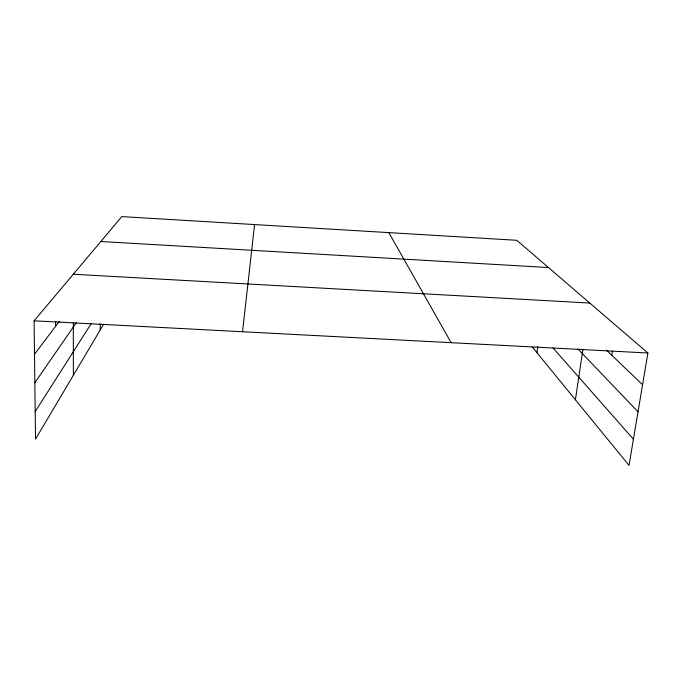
<?xml version="1.0" encoding="UTF-8"?>
<svg xmlns="http://www.w3.org/2000/svg" width="682" height="682" viewBox="0 0 682 682"><rect width="100%" height="100%" fill="white"/><g stroke="black" fill="none" stroke-linecap="round" stroke-linejoin="round"><path stroke-width="1.02" d="M100.22 329.969L100.263 323.754M242.553 331.742L254.574 224.566M536.947 352.705L537.8 346.396M575.412 399.78L582.888 349.491M611.771 355.237L612.427 351.042M103.34 324.709L35.532 439.097L34.1 320.813L121.805 216.603L516.768 240.294L647.9 353.003L629.026 465.397L532.352 347.078M35.2 411.578L91.243 323.558M34.85 382.738L76.248 322.765M34.509 354.273L59.402 321.188M34.1 320.813L647.9 353.003M73.298 274.241L589.794 303.055M100.842 241.505L548.473 267.54M606.409 350.096L642.572 384.759M577.884 348.928L638.028 411.8M552.957 347.846L633.425 439.217M388.842 232.622L451.16 342.688M55.583 321.989L55.609 326.235M73.332 322.765L73.366 375.262"/></g></svg>
